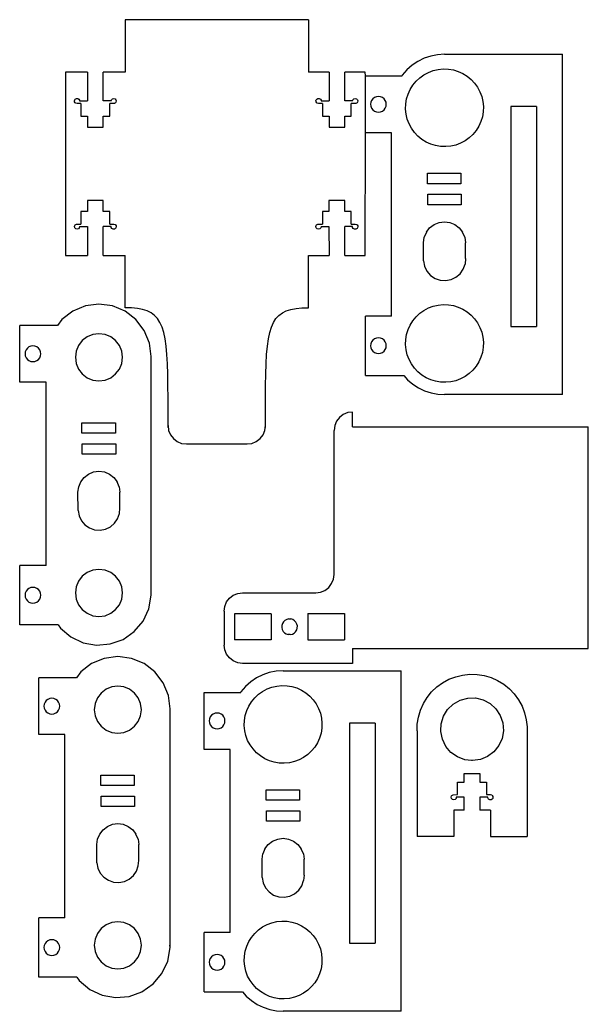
# Model space of a CAD drawing. Extents: x -275 to 319, y -186 to 206.
# Drawn here: x 31 to 139.4, y 9.4 to 198.7 of the extents above; entities that cross this region are included whole.
import ezdxf

# ---------------------------------------------------------------- set-up
doc = ezdxf.new("R2010")
doc.units = 0
doc.layers.get('0').update_dxf_attribs({"linetype": 'CONTINUOUS'})

msp = doc.modelspace()

# ---------------------------------------------------------------- linework, layer by layer
for p, q in [((86.04, 198.74), (51.04, 198.74)), ((51.04, 198.74), (51.04, 188.74)), ((86.04, 198.74), (86.04, 188.74)), ((108.12, 191.39), (106.92, 190.8)), ((109.38, 191.82), (108.12, 191.39)), ((110.68, 192.08), (109.38, 191.82)), ((112.01, 192.17), (110.68, 192.08)), ((112.01, 192.17), (134.55, 192.17)), ((134.55, 127.17), (134.55, 192.17)), ((105.82, 190.05), (104.82, 189.17)), ((106.92, 190.8), (105.82, 190.05)), ((110.81, 189.27), (111.78, 189.36)), ((111.78, 189.36), (112.75, 189.33)), ((112.75, 189.33), (113.71, 189.17)), ((39.7, 188.74), (39.7, 153.74)), ((43.87, 188.74), (39.7, 188.74)), ((43.87, 188.74), (43.87, 183.24)), ((51.04, 188.74), (46.87, 188.74)), ((46.87, 183.24), (46.87, 188.74)), ((89.97, 188.74), (86.04, 188.74)), ((89.97, 188.74), (89.97, 183.24)), ((96.9, 188.74), (92.97, 188.74)), ((92.97, 183.24), (92.97, 188.74)), ((96.91, 188.04), (96.9, 188.74)), ((96.91, 177.17), (96.91, 188.04)), ((96.91, 188.04), (103.87, 188.04)), ((103.95, 188.16), (103.87, 188.04)), ((103.87, 188.04), (103.95, 188.04)), ((104.82, 189.17), (103.95, 188.16)), ((106.6, 187.02), (107.31, 187.69)), ((107.31, 187.69), (108.1, 188.25)), ((108.1, 188.25), (108.96, 188.71)), ((108.96, 188.71), (109.87, 189.05)), ((109.87, 189.05), (110.81, 189.27)), ((113.71, 189.17), (114.64, 188.89)), ((114.64, 188.89), (115.52, 188.49)), ((115.52, 188.49), (116.35, 187.97)), ((116.35, 187.97), (117.1, 187.35)), ((105.47, 185.45), (105.98, 186.27)), ((105.98, 186.27), (106.6, 187.02)), ((117.1, 187.35), (117.76, 186.64)), ((117.76, 186.64), (118.32, 185.85)), ((118.32, 185.85), (118.78, 185)), ((41.52, 183.59), (41.74, 183.72)), ((41.74, 183.72), (42, 183.72)), ((42, 183.72), (42.22, 183.59)), ((48.44, 183.49), (48.62, 183.67)), ((48.62, 183.67), (48.87, 183.74)), ((48.87, 183.74), (49.12, 183.67)), ((49.12, 183.67), (49.3, 183.49)), ((87.62, 183.59), (87.84, 183.72)), ((87.84, 183.72), (88.1, 183.72)), ((88.1, 183.72), (88.32, 183.59)), ((94.54, 183.49), (94.72, 183.67)), ((94.72, 183.67), (94.97, 183.74)), ((94.97, 183.74), (95.22, 183.67)), ((95.22, 183.67), (95.4, 183.49)), ((98.35, 183.67), (98.11, 183.36)), ((98.66, 183.91), (98.35, 183.67)), ((99.02, 184.06), (98.66, 183.91)), ((99.41, 184.11), (99.02, 184.06)), ((99.8, 184.06), (99.41, 184.11)), ((100.16, 183.91), (99.8, 184.06)), ((100.47, 183.67), (100.16, 183.91)), ((100.71, 183.36), (100.47, 183.67)), ((104.78, 183.64), (105.06, 184.57)), ((105.06, 184.57), (105.47, 185.45)), ((118.78, 185), (119.12, 184.09)), ((119.12, 184.09), (119.34, 183.14)), ((41.37, 183.24), (41.44, 183.49)), ((41.39, 183.11), (41.37, 183.24)), ((41.52, 182.89), (41.39, 183.11)), ((41.44, 183.49), (41.52, 183.59)), ((41.62, 182.81), (41.52, 182.89)), ((41.87, 182.74), (41.62, 182.81)), ((42.62, 182.74), (41.87, 182.74)), ((42.22, 183.59), (42.35, 183.37)), ((42.35, 183.37), (42.37, 183.24)), ((42.37, 183.24), (43.87, 183.24)), ((42.62, 182.74), (42.62, 180.34)), ((48.37, 183.24), (46.87, 183.24)), ((48.87, 182.74), (48.12, 182.74)), ((48.12, 180.34), (48.12, 182.74)), ((48.37, 183.24), (48.44, 183.49)), ((49, 182.76), (48.87, 182.74)), ((49.22, 182.89), (49, 182.76)), ((49.3, 182.99), (49.22, 182.89)), ((49.3, 183.49), (49.37, 183.24)), ((49.37, 183.24), (49.3, 182.99)), ((87.47, 183.24), (87.54, 183.49)), ((87.49, 183.11), (87.47, 183.24)), ((87.62, 182.89), (87.49, 183.11)), ((87.54, 183.49), (87.62, 183.59)), ((87.72, 182.81), (87.62, 182.89)), ((87.97, 182.74), (87.72, 182.81)), ((88.72, 182.74), (87.97, 182.74)), ((88.32, 183.59), (88.45, 183.37)), ((88.45, 183.37), (88.47, 183.24)), ((88.47, 183.24), (89.97, 183.24)), ((88.72, 182.74), (88.72, 180.34)), ((94.47, 183.24), (92.97, 183.24)), ((94.97, 182.74), (94.22, 182.74)), ((94.22, 180.34), (94.22, 182.74)), ((94.47, 183.24), (94.54, 183.49)), ((95.1, 182.76), (94.97, 182.74)), ((95.32, 182.89), (95.1, 182.76)), ((95.4, 182.99), (95.32, 182.89)), ((95.4, 183.49), (95.47, 183.24)), ((95.47, 183.24), (95.4, 182.99)), ((97.96, 182.99), (97.91, 182.61)), ((97.91, 182.61), (97.96, 182.22)), ((98.11, 183.36), (97.96, 182.99)), ((97.96, 182.22), (98.11, 181.86)), ((98.11, 181.86), (98.35, 181.55)), ((100.47, 181.55), (100.71, 181.86)), ((100.86, 182.99), (100.71, 183.36)), ((100.71, 181.86), (100.86, 182.22)), ((100.91, 182.61), (100.86, 182.99)), ((100.86, 182.22), (100.91, 182.61)), ((104.59, 181.71), (104.62, 182.68)), ((104.62, 182.68), (104.78, 183.64)), ((119.34, 183.14), (119.44, 182.17)), ((119.44, 182.17), (119.4, 181.2)), ((129.55, 182.17), (124.7, 182.17)), ((124.7, 182.17), (124.7, 140.17)), ((129.55, 182.17), (129.55, 140.17)), ((42.62, 180.34), (43.87, 180.34)), ((43.87, 180.34), (43.87, 178.24)), ((46.87, 180.34), (48.12, 180.34)), ((46.87, 178.24), (46.87, 180.34)), ((88.72, 180.34), (89.97, 180.34)), ((89.97, 180.34), (89.97, 178.24)), ((92.97, 180.34), (94.22, 180.34)), ((92.97, 178.24), (92.97, 180.34)), ((98.35, 181.55), (98.66, 181.31)), ((98.66, 181.31), (99.02, 181.16)), ((99.02, 181.16), (99.41, 181.11)), ((99.41, 181.11), (99.8, 181.16)), ((99.8, 181.16), (100.16, 181.31)), ((100.16, 181.31), (100.47, 181.55)), ((104.68, 180.74), (104.59, 181.71)), ((104.9, 179.79), (104.68, 180.74)), ((119.24, 180.24), (118.96, 179.31)), ((119.4, 181.2), (119.24, 180.24)), ((43.87, 178.24), (46.87, 178.24)), ((89.97, 178.24), (92.97, 178.24)), ((105.24, 178.88), (104.9, 179.79)), ((105.7, 178.03), (105.24, 178.88)), ((106.26, 177.24), (105.7, 178.03)), ((118.56, 178.43), (118.04, 177.61)), ((118.96, 179.31), (118.56, 178.43)), ((96.9, 153.74), (96.91, 177.17)), ((101.91, 177.17), (96.91, 177.17)), ((101.91, 142.17), (101.91, 177.17)), ((106.93, 176.53), (106.26, 177.24)), ((107.68, 175.91), (106.93, 176.53)), ((116.72, 176.19), (115.93, 175.63)), ((117.43, 176.85), (116.72, 176.19)), ((118.04, 177.61), (117.43, 176.85)), ((108.5, 175.39), (107.68, 175.91)), ((109.39, 174.99), (108.5, 175.39)), ((110.32, 174.71), (109.39, 174.99)), ((111.27, 174.55), (110.32, 174.71)), ((112.24, 174.52), (111.27, 174.55)), ((113.21, 174.61), (112.24, 174.52)), ((114.16, 174.83), (113.21, 174.61)), ((115.07, 175.17), (114.16, 174.83)), ((115.93, 175.63), (115.07, 175.17)), ((108.75, 169.44), (115.15, 169.44)), ((108.75, 167.44), (108.75, 169.44)), ((115.15, 169.44), (115.15, 167.44)), ((115.15, 167.44), (108.75, 167.44)), ((108.81, 165.44), (115.21, 165.44)), ((108.81, 163.44), (108.81, 165.44)), ((115.21, 165.44), (115.21, 163.44)), ((43.87, 164.24), (43.87, 162.14)), ((46.87, 164.24), (43.87, 164.24)), ((46.87, 162.14), (46.87, 164.24)), ((89.96, 164.24), (89.96, 162.14)), ((92.96, 164.24), (89.96, 164.24)), ((92.96, 162.14), (92.96, 164.24)), ((115.21, 163.44), (108.81, 163.44)), ((42.62, 162.14), (42.62, 159.74)), ((43.87, 162.14), (42.62, 162.14)), ((48.12, 162.14), (46.87, 162.14)), ((48.12, 159.74), (48.12, 162.14)), ((88.71, 162.14), (88.71, 159.74)), ((89.96, 162.14), (88.71, 162.14)), ((94.21, 162.14), (92.96, 162.14)), ((94.21, 159.74), (94.21, 162.14)), ((41.37, 159.24), (41.44, 159.49)), ((41.44, 158.99), (41.37, 159.24)), ((41.44, 159.49), (41.51, 159.59)), ((41.51, 159.59), (41.74, 159.72)), ((41.74, 159.72), (41.87, 159.74)), ((41.87, 159.74), (42.62, 159.74)), ((42.37, 159.24), (42.3, 158.99)), ((42.37, 159.24), (43.87, 159.24)), ((43.87, 159.24), (43.87, 153.74)), ((48.37, 159.24), (46.87, 159.24)), ((46.87, 153.74), (46.87, 159.24)), ((48.12, 159.74), (48.87, 159.74)), ((48.39, 159.11), (48.37, 159.24)), ((48.52, 158.89), (48.39, 159.11)), ((48.87, 159.74), (49.12, 159.67)), ((49.12, 159.67), (49.22, 159.59)), ((49.22, 159.59), (49.35, 159.37)), ((49.37, 159.24), (49.3, 158.99)), ((49.35, 159.37), (49.37, 159.24)), ((87.46, 159.24), (87.53, 159.49)), ((87.53, 158.99), (87.46, 159.24)), ((87.53, 159.49), (87.61, 159.59)), ((87.61, 159.59), (87.83, 159.72)), ((87.83, 159.72), (87.96, 159.74)), ((87.96, 159.74), (88.71, 159.74)), ((88.46, 159.24), (88.4, 158.99)), ((88.46, 159.24), (89.96, 159.24)), ((89.96, 159.24), (89.97, 153.74)), ((94.46, 159.24), (92.96, 159.24)), ((92.97, 153.74), (92.96, 159.24)), ((94.21, 159.74), (94.96, 159.74)), ((94.48, 159.11), (94.46, 159.24)), ((94.61, 158.89), (94.48, 159.11)), ((94.96, 159.74), (95.21, 159.68)), ((95.21, 159.68), (95.32, 159.6)), ((95.32, 159.6), (95.45, 159.37)), ((95.46, 159.24), (95.4, 158.99)), ((95.45, 159.37), (95.46, 159.24)), ((109.18, 159.01), (110.01, 159.65)), ((110.01, 159.65), (110.98, 160.05)), ((110.98, 160.05), (112.01, 160.18)), ((112.01, 160.18), (113.05, 160.05)), ((113.05, 160.05), (114.01, 159.65)), ((114.01, 159.65), (114.84, 159.01)), ((41.62, 158.81), (41.44, 158.99)), ((41.87, 158.74), (41.62, 158.81)), ((42.12, 158.81), (41.87, 158.74)), ((42.3, 158.99), (42.12, 158.81)), ((48.74, 158.76), (48.52, 158.89)), ((49, 158.76), (48.74, 158.76)), ((49.22, 158.89), (49, 158.76)), ((49.3, 158.99), (49.22, 158.89)), ((87.71, 158.8), (87.53, 158.99)), ((87.96, 158.74), (87.71, 158.8)), ((88.21, 158.8), (87.96, 158.74)), ((88.4, 158.99), (88.21, 158.8)), ((94.83, 158.76), (94.61, 158.89)), ((95.09, 158.76), (94.83, 158.76)), ((95.32, 158.89), (95.09, 158.76)), ((95.4, 158.99), (95.32, 158.89)), ((108.01, 156.18), (108.15, 157.22)), ((108.55, 158.18), (108.15, 157.22)), ((108.55, 158.18), (109.18, 159.01)), ((114.84, 159.01), (115.48, 158.18)), ((115.88, 157.22), (115.48, 158.18)), ((115.88, 157.22), (116.01, 156.18)), ((108.02, 152.7), (108.01, 156.18)), ((116.01, 153.14), (116.01, 156.18)), ((39.7, 153.74), (43.87, 153.74)), ((46.87, 153.74), (51.04, 153.74)), ((51.04, 143.74), (51.04, 153.74)), ((86.04, 153.74), (89.97, 153.74)), ((86.04, 143.74), (86.04, 153.74)), ((92.97, 153.74), (96.9, 153.74)), ((108.02, 152.7), (108.21, 151.67)), ((108.21, 151.67), (108.66, 150.73)), ((115.58, 151.11), (115.93, 152.1)), ((116.01, 153.14), (115.93, 152.1)), ((108.66, 150.73), (109.34, 149.94)), ((109.34, 149.94), (110.21, 149.35)), ((113.26, 149.12), (114.2, 149.57)), ((114.2, 149.57), (114.99, 150.25)), ((114.99, 150.25), (115.58, 151.11)), ((110.21, 149.35), (111.19, 149)), ((111.19, 149), (112.23, 148.93)), ((112.23, 148.93), (113.26, 149.12)), ((43.46, 144.09), (41.05, 143.09)), ((46.05, 144.43), (43.46, 144.09)), ((48.64, 144.09), (46.05, 144.43)), ((51.05, 143.09), (48.64, 144.09)), ((108.96, 143.71), (109.87, 144.05)), ((109.87, 144.05), (110.81, 144.27)), ((110.81, 144.27), (111.78, 144.36)), ((111.78, 144.36), (112.75, 144.33)), ((112.75, 144.33), (113.71, 144.17)), ((113.71, 144.17), (114.64, 143.89)), ((114.64, 143.89), (115.52, 143.49)), ((41.05, 143.09), (38.98, 141.5)), ((52.28, 143.71), (51.04, 143.74)), ((53.12, 141.5), (51.05, 143.09)), ((53.39, 143.61), (52.28, 143.71)), ((54.38, 143.42), (53.39, 143.61)), ((55.25, 143.15), (54.38, 143.42)), ((56.01, 142.78), (55.25, 143.15)), ((56.67, 142.29), (56.01, 142.78)), ((57.23, 141.68), (56.67, 142.29)), ((79.84, 141.68), (80.41, 142.29)), ((80.41, 142.29), (81.06, 142.78)), ((81.06, 142.78), (81.82, 143.15)), ((81.82, 143.15), (82.69, 143.42)), ((82.69, 143.42), (83.68, 143.61)), ((83.68, 143.61), (84.79, 143.71)), ((84.79, 143.71), (86.04, 143.74)), ((101.91, 142.17), (96.91, 142.17)), ((96.91, 130.84), (96.91, 142.17)), ((105.98, 141.27), (106.6, 142.02)), ((106.6, 142.02), (107.31, 142.69)), ((107.31, 142.69), (108.1, 143.25)), ((108.1, 143.25), (108.96, 143.71)), ((115.52, 143.49), (116.35, 142.97)), ((116.35, 142.97), (117.1, 142.35)), ((117.1, 142.35), (117.76, 141.64)), ((30.95, 129.53), (30.95, 140.39)), ((38.13, 140.39), (30.95, 140.39)), ((38.98, 141.5), (38.13, 140.39)), ((54.71, 139.43), (53.12, 141.5)), ((57.7, 140.93), (57.23, 141.68)), ((58.1, 140.05), (57.7, 140.93)), ((78.98, 140.05), (79.37, 140.93)), ((79.37, 140.93), (79.84, 141.68)), ((105.06, 139.57), (105.47, 140.45)), ((105.47, 140.45), (105.98, 141.27)), ((117.76, 141.64), (118.32, 140.85)), ((118.32, 140.85), (118.78, 140)), ((124.7, 140.17), (129.55, 140.17)), ((44.89, 138.64), (43.8, 138.19)), ((46.05, 138.79), (44.89, 138.64)), ((47.22, 138.64), (46.05, 138.79)), ((48.3, 138.19), (47.22, 138.64)), ((55.71, 137.01), (54.71, 139.43)), ((58.42, 139), (58.1, 140.05)), ((58.67, 137.8), (58.42, 139)), ((78.4, 137.8), (78.65, 139)), ((78.65, 139), (78.98, 140.05)), ((104.62, 137.68), (104.78, 138.64)), ((104.78, 138.64), (105.06, 139.57)), ((118.78, 140), (119.12, 139.09)), ((119.12, 139.09), (119.34, 138.14)), ((33.06, 136.41), (32.7, 136.26)), ((33.45, 136.46), (33.06, 136.41)), ((33.84, 136.41), (33.45, 136.46)), ((34.2, 136.26), (33.84, 136.41)), ((42.16, 136.54), (41.71, 135.46)), ((42.87, 137.48), (42.16, 136.54)), ((43.8, 138.19), (42.87, 137.48)), ((49.23, 137.48), (48.3, 138.19)), ((49.95, 136.54), (49.23, 137.48)), ((50.4, 135.46), (49.95, 136.54)), ((56.05, 134.43), (55.71, 137.01)), ((58.87, 136.41), (58.67, 137.8)), ((59.02, 134.84), (58.87, 136.41)), ((78.06, 134.84), (78.2, 136.41)), ((78.2, 136.41), (78.4, 137.8)), ((97.96, 136.89), (97.91, 136.51)), ((97.91, 136.51), (97.96, 136.12)), ((98.11, 137.26), (97.96, 136.89)), ((98.35, 137.57), (98.11, 137.26)), ((98.66, 137.81), (98.35, 137.57)), ((99.02, 137.96), (98.66, 137.81)), ((99.41, 138.01), (99.02, 137.96)), ((99.8, 137.96), (99.41, 138.01)), ((100.16, 137.81), (99.8, 137.96)), ((100.47, 137.57), (100.16, 137.81)), ((100.71, 137.26), (100.47, 137.57)), ((100.86, 136.89), (100.71, 137.26)), ((100.91, 136.51), (100.86, 136.89)), ((100.86, 136.12), (100.91, 136.51)), ((104.59, 136.71), (104.62, 137.68)), ((104.68, 135.74), (104.59, 136.71)), ((119.34, 138.14), (119.44, 137.17)), ((119.44, 137.17), (119.4, 136.2)), ((32, 135.35), (31.95, 134.96)), ((31.95, 134.96), (32, 134.57)), ((32.15, 135.71), (32, 135.35)), ((32, 134.57), (32.15, 134.21)), ((32.39, 136.02), (32.15, 135.71)), ((32.7, 136.26), (32.39, 136.02)), ((34.51, 136.02), (34.2, 136.26)), ((34.75, 135.71), (34.51, 136.02)), ((34.9, 135.35), (34.75, 135.71)), ((34.75, 134.21), (34.9, 134.57)), ((34.95, 134.96), (34.9, 135.35)), ((34.9, 134.57), (34.95, 134.96)), ((41.71, 135.46), (41.55, 134.29)), ((50.55, 134.29), (50.4, 135.46)), ((56.03, 88.85), (56.05, 134.43)), ((59.12, 133.07), (59.02, 134.84)), ((77.95, 133.07), (78.06, 134.84)), ((97.96, 136.12), (98.11, 135.76)), ((98.11, 135.76), (98.35, 135.45)), ((98.35, 135.45), (98.66, 135.21)), ((98.66, 135.21), (99.02, 135.06)), ((99.02, 135.06), (99.41, 135.01)), ((99.41, 135.01), (99.8, 135.06)), ((99.8, 135.06), (100.16, 135.21)), ((100.16, 135.21), (100.47, 135.45)), ((100.47, 135.45), (100.71, 135.76)), ((100.71, 135.76), (100.86, 136.12)), ((104.9, 134.79), (104.68, 135.74)), ((105.24, 133.88), (104.9, 134.79)), ((119.24, 135.24), (118.96, 134.31)), ((119.4, 136.2), (119.24, 135.24)), ((32.15, 134.21), (32.39, 133.9)), ((32.39, 133.9), (32.7, 133.66)), ((32.7, 133.66), (33.06, 133.51)), ((33.06, 133.51), (33.45, 133.46)), ((33.45, 133.46), (33.84, 133.51)), ((33.84, 133.51), (34.2, 133.66)), ((34.2, 133.66), (34.51, 133.9)), ((34.51, 133.9), (34.75, 134.21)), ((41.55, 134.29), (41.71, 133.13)), ((41.71, 133.13), (42.16, 132.04)), ((49.95, 132.04), (50.4, 133.13)), ((50.4, 133.13), (50.55, 134.29)), ((59.18, 131.1), (59.12, 133.07)), ((77.89, 131.1), (77.95, 133.07)), ((105.7, 133.03), (105.24, 133.88)), ((106.26, 132.24), (105.7, 133.03)), ((118.04, 132.61), (117.43, 131.86)), ((118.56, 133.43), (118.04, 132.61)), ((118.96, 134.31), (118.56, 133.43)), ((42.16, 132.04), (42.87, 131.11)), ((42.87, 131.11), (43.8, 130.4)), ((48.3, 130.4), (49.23, 131.11)), ((49.23, 131.11), (49.95, 132.04)), ((59.22, 128.91), (59.18, 131.1)), ((77.85, 128.91), (77.89, 131.1)), ((96.91, 130.84), (104.23, 130.84)), ((104.23, 130.84), (104.98, 130.01)), ((106.93, 131.53), (106.26, 132.24)), ((107.68, 130.91), (106.93, 131.53)), ((108.5, 130.39), (107.68, 130.91)), ((116.72, 131.19), (115.93, 130.63)), ((117.43, 131.86), (116.72, 131.19)), ((35.95, 129.53), (30.95, 129.53)), ((35.95, 94.53), (35.95, 129.53)), ((43.8, 130.4), (44.89, 129.95)), ((44.89, 129.95), (46.05, 129.79)), ((46.05, 129.79), (47.22, 129.95)), ((47.22, 129.95), (48.3, 130.4)), ((59.24, 126.48), (59.22, 128.91)), ((77.83, 126.48), (77.85, 128.91)), ((104.98, 130.01), (105.97, 129.18)), ((105.97, 129.18), (107.05, 128.47)), ((109.39, 129.99), (108.5, 130.39)), ((110.32, 129.71), (109.39, 129.99)), ((111.27, 129.55), (110.32, 129.71)), ((112.24, 129.52), (111.27, 129.55)), ((113.21, 129.61), (112.24, 129.52)), ((114.16, 129.83), (113.21, 129.61)), ((115.07, 130.17), (114.16, 129.83)), ((115.93, 130.63), (115.07, 130.17)), ((107.05, 128.47), (108.22, 127.91)), ((108.22, 127.91), (109.45, 127.5)), ((109.45, 127.5), (110.72, 127.26)), ((110.72, 127.26), (112.01, 127.17)), ((134.55, 127.17), (112.01, 127.17)), ((59.24, 123.82), (59.24, 126.48)), ((77.83, 123.82), (77.83, 126.48)), ((59.24, 121.24), (59.24, 123.82)), ((77.83, 121.24), (77.83, 123.82)), ((92.69, 123.37), (91.96, 122.82)), ((93.53, 123.72), (92.69, 123.37)), ((94.44, 123.84), (93.53, 123.72)), ((94.44, 121.01), (94.44, 123.84)), ((42.79, 121.8), (49.19, 121.8)), ((42.79, 119.8), (42.79, 121.8)), ((49.19, 121.8), (49.19, 119.8)), ((59.24, 121.24), (59.36, 120.33)), ((59.24, 120.91), (59.24, 121.24)), ((77.71, 120.33), (77.83, 121.24)), ((77.83, 120.91), (77.83, 121.24)), ((91.06, 121.25), (90.94, 120.34)), ((91.41, 122.09), (91.06, 121.25)), ((91.96, 122.82), (91.41, 122.09)), ((49.19, 119.8), (42.79, 119.8)), ((59.36, 120.33), (59.71, 119.49)), ((59.71, 119.49), (60.26, 118.76)), ((76.81, 118.76), (77.37, 119.49)), ((77.37, 119.49), (77.71, 120.33)), ((90.94, 92.83), (90.94, 120.34)), ((94.44, 121.01), (139.44, 121.01)), ((139.44, 78.67), (139.44, 121.01)), ((42.85, 117.79), (49.25, 117.79)), ((42.85, 115.79), (42.85, 117.79)), ((49.25, 117.79), (49.25, 115.79)), ((60.26, 118.76), (60.99, 118.21)), ((60.99, 118.21), (61.83, 117.86)), ((61.83, 117.86), (62.74, 117.74)), ((62.74, 117.74), (74.34, 117.74)), ((74.34, 117.74), (75.24, 117.86)), ((75.24, 117.86), (76.09, 118.21)), ((76.09, 118.21), (76.81, 118.76)), ((49.25, 115.79), (42.85, 115.79)), ((43.22, 111.36), (44.05, 112)), ((44.05, 112), (45.02, 112.4)), ((45.02, 112.4), (46.05, 112.54)), ((46.05, 112.54), (47.09, 112.4)), ((47.09, 112.4), (48.05, 112)), ((48.05, 112), (48.88, 111.36)), ((42.19, 109.57), (42.59, 110.54)), ((42.59, 110.54), (43.22, 111.36)), ((48.88, 111.36), (49.52, 110.54)), ((49.92, 109.57), (49.52, 110.54)), ((42.05, 108.54), (42.19, 109.57)), ((42.06, 105.05), (42.05, 108.54)), ((49.92, 109.57), (50.05, 108.54)), ((50.05, 105.49), (50.05, 108.54)), ((42.06, 105.05), (42.25, 104.03)), ((49.62, 103.47), (49.97, 104.45)), ((49.97, 104.45), (50.05, 105.49)), ((42.25, 104.03), (42.7, 103.09)), ((42.7, 103.09), (43.38, 102.29)), ((43.38, 102.29), (44.25, 101.7)), ((48.24, 101.93), (49.03, 102.61)), ((49.03, 102.61), (49.62, 103.47)), ((44.25, 101.7), (45.23, 101.36)), ((45.23, 101.36), (46.27, 101.28)), ((46.27, 101.28), (47.3, 101.47)), ((47.3, 101.47), (48.24, 101.93)), ((30.95, 83.19), (30.95, 94.53)), ((35.95, 94.53), (30.95, 94.53)), ((43.8, 93.19), (42.87, 92.48)), ((44.89, 93.64), (43.8, 93.19)), ((46.05, 93.79), (44.89, 93.64)), ((47.22, 93.64), (46.05, 93.79)), ((48.3, 93.19), (47.22, 93.64)), ((49.23, 92.48), (48.3, 93.19)), ((90.82, 91.92), (90.94, 92.83)), ((42.16, 91.54), (41.71, 90.46)), ((42.87, 92.48), (42.16, 91.54)), ((49.95, 91.54), (49.23, 92.48)), ((50.4, 90.46), (49.95, 91.54)), ((89.91, 90.35), (90.47, 91.08)), ((90.47, 91.08), (90.82, 91.92)), ((32, 89.25), (31.95, 88.86)), ((32.15, 89.61), (32, 89.25)), ((32.39, 89.92), (32.15, 89.61)), ((32.7, 90.16), (32.39, 89.92)), ((33.06, 90.31), (32.7, 90.16)), ((33.45, 90.36), (33.06, 90.31)), ((33.84, 90.31), (33.45, 90.36)), ((34.2, 90.16), (33.84, 90.31)), ((34.51, 89.92), (34.2, 90.16)), ((34.75, 89.61), (34.51, 89.92)), ((34.9, 89.25), (34.75, 89.61)), ((34.95, 88.86), (34.9, 89.25)), ((41.71, 90.46), (41.55, 89.29)), ((41.55, 89.29), (41.71, 88.13)), ((50.55, 89.29), (50.4, 90.46)), ((50.4, 88.13), (50.55, 89.29)), ((56.03, 88.85), (55.99, 89.29)), ((71.7, 88.86), (72.54, 89.21)), ((72.54, 89.21), (73.45, 89.33)), ((73.45, 89.33), (87.44, 89.33)), ((87.44, 89.33), (88.34, 89.45)), ((88.34, 89.45), (89.19, 89.79)), ((89.19, 89.79), (89.91, 90.35)), ((31.95, 88.86), (32, 88.47)), ((32, 88.47), (32.15, 88.11)), ((32.15, 88.11), (32.39, 87.8)), ((32.39, 87.8), (32.7, 87.56)), ((32.7, 87.56), (33.06, 87.41)), ((33.06, 87.41), (33.45, 87.36)), ((33.45, 87.36), (33.84, 87.41)), ((33.84, 87.41), (34.2, 87.56)), ((34.2, 87.56), (34.51, 87.8)), ((34.51, 87.8), (34.75, 88.11)), ((34.75, 88.11), (34.9, 88.47)), ((34.9, 88.47), (34.95, 88.86)), ((41.71, 88.13), (42.16, 87.04)), ((49.95, 87.04), (50.4, 88.13)), ((55.57, 86.28), (56.03, 88.85)), ((70.07, 86.73), (70.42, 87.58)), ((70.42, 87.58), (70.97, 88.3)), ((70.97, 88.3), (71.7, 88.86)), ((42.16, 87.04), (42.87, 86.11)), ((42.87, 86.11), (43.8, 85.4)), ((43.8, 85.4), (44.89, 84.95)), ((47.22, 84.95), (48.3, 85.4)), ((48.3, 85.4), (49.23, 86.11)), ((49.23, 86.11), (49.95, 87.04)), ((54.47, 83.92), (55.57, 86.28)), ((69.95, 85.83), (70.07, 86.73)), ((69.95, 85.83), (69.95, 79.34)), ((78.94, 85.33), (71.94, 85.33)), ((71.94, 85.33), (71.95, 80.33)), ((78.94, 85.33), (78.95, 80.33)), ((85.93, 85.34), (85.94, 80.34)), ((85.93, 85.34), (92.93, 85.34)), ((92.93, 85.34), (92.94, 80.34)), ((44.89, 84.95), (46.05, 84.79)), ((46.05, 84.79), (47.22, 84.95)), ((52.79, 81.93), (54.47, 83.92)), ((81.07, 83.45), (80.96, 83.08)), ((81.28, 83.79), (81.07, 83.45)), ((81.56, 84.05), (81.28, 83.79)), ((81.91, 84.24), (81.56, 84.05)), ((82.29, 84.33), (81.91, 84.24)), ((82.29, 84.33), (82.68, 84.32)), ((83.06, 84.2), (82.68, 84.32)), ((83.39, 83.99), (83.06, 84.2)), ((83.66, 83.71), (83.39, 83.99)), ((83.84, 83.36), (83.66, 83.71)), ((83.93, 82.98), (83.84, 83.36)), ((38.24, 83.19), (30.95, 83.19)), ((38.24, 83.19), (38.69, 82.55)), ((38.69, 82.55), (40.68, 80.88)), ((50.66, 80.43), (52.79, 81.93)), ((80.96, 83.08), (80.94, 82.69)), ((80.94, 82.69), (81.03, 82.31)), ((81.03, 82.31), (81.22, 81.96)), ((81.22, 81.96), (81.49, 81.68)), ((81.49, 81.68), (81.82, 81.47)), ((81.82, 81.47), (82.19, 81.36)), ((82.58, 81.34), (82.97, 81.43)), ((82.97, 81.43), (83.31, 81.62)), ((83.31, 81.62), (83.6, 81.88)), ((83.6, 81.88), (83.8, 82.22)), ((83.8, 82.22), (83.92, 82.59)), ((83.92, 82.59), (83.93, 82.98)), ((40.68, 80.88), (43.04, 79.77)), ((43.04, 79.77), (45.61, 79.32)), ((45.61, 79.32), (48.21, 79.55)), ((48.21, 79.55), (50.66, 80.43)), ((78.95, 80.33), (71.95, 80.33)), ((82.58, 81.34), (82.19, 81.36)), ((85.94, 80.34), (92.94, 80.34)), ((70.07, 78.44), (69.95, 79.34)), ((70.42, 77.59), (70.07, 78.44)), ((94.44, 78.67), (139.44, 78.67)), ((94.44, 78.67), (94.44, 75.84)), ((44.66, 75.79), (42.59, 74.2)), ((47.07, 76.79), (44.66, 75.79)), ((49.66, 77.13), (47.07, 76.79)), ((52.25, 76.79), (49.66, 77.13)), ((54.66, 75.79), (52.25, 76.79)), ((56.73, 74.2), (54.66, 75.79)), ((70.97, 76.87), (70.42, 77.59)), ((71.7, 76.31), (70.97, 76.87)), ((72.54, 75.96), (71.7, 76.31)), ((73.45, 75.84), (72.54, 75.96)), ((94.44, 75.84), (73.45, 75.84)), ((42.59, 74.2), (41.74, 73.1)), ((58.32, 72.13), (56.73, 74.2)), ((78.57, 74.07), (77.31, 73.64)), ((79.88, 74.34), (78.57, 74.07)), ((81.21, 74.42), (79.88, 74.34)), ((81.21, 74.42), (103.75, 74.42)), ((103.75, 9.42), (103.75, 74.42)), ((34.56, 62.23), (34.56, 73.1)), ((41.74, 73.1), (34.56, 73.1)), ((59.32, 69.72), (58.32, 72.13)), ((75.02, 72.3), (74.02, 71.42)), ((76.12, 73.05), (75.02, 72.3)), ((77.31, 73.64), (76.12, 73.05)), ((110.55, 71.34), (111.66, 72.15)), ((111.66, 72.15), (112.87, 72.8)), ((112.87, 72.8), (114.15, 73.3)), ((114.15, 73.3), (115.48, 73.62)), ((115.48, 73.62), (116.85, 73.77)), ((116.85, 73.77), (118.22, 73.73)), ((118.22, 73.73), (119.58, 73.52)), ((119.58, 73.52), (120.9, 73.13)), ((120.9, 73.13), (122.15, 72.58)), ((122.15, 72.58), (123.32, 71.86)), ((46.48, 70.18), (45.76, 69.25)), ((47.41, 70.9), (46.48, 70.18)), ((48.49, 71.35), (47.41, 70.9)), ((49.66, 71.5), (48.49, 71.35)), ((50.82, 71.35), (49.66, 71.5)), ((51.91, 70.9), (50.82, 71.35)), ((52.84, 70.18), (51.91, 70.9)), ((53.56, 69.25), (52.84, 70.18)), ((66.11, 59.42), (66.11, 70.29)), ((66.11, 70.29), (73.07, 70.29)), ((73.15, 70.41), (73.07, 70.29)), ((73.07, 70.29), (73.15, 70.29)), ((74.02, 71.42), (73.15, 70.41)), ((76.5, 69.94), (77.29, 70.5)), ((77.29, 70.5), (78.15, 70.96)), ((78.15, 70.96), (79.06, 71.3)), ((79.06, 71.3), (80.01, 71.52)), ((80.01, 71.52), (80.98, 71.61)), ((80.98, 71.61), (81.95, 71.58)), ((81.95, 71.58), (82.9, 71.42)), ((82.9, 71.42), (83.83, 71.14)), ((83.83, 71.14), (84.72, 70.74)), ((84.72, 70.74), (85.54, 70.22)), ((85.54, 70.22), (86.29, 69.6)), ((108.69, 69.32), (109.56, 70.39)), ((109.56, 70.39), (110.55, 71.34)), ((123.32, 71.86), (124.39, 71)), ((124.39, 71), (125.34, 70)), ((35.76, 68.42), (35.61, 68.06)), ((36, 68.73), (35.76, 68.42)), ((36.31, 68.97), (36, 68.73)), ((36.67, 69.12), (36.31, 68.97)), ((37.06, 69.17), (36.67, 69.12)), ((37.45, 69.12), (37.06, 69.17)), ((37.81, 68.97), (37.45, 69.12)), ((38.12, 68.73), (37.81, 68.97)), ((38.36, 68.42), (38.12, 68.73)), ((38.51, 68.06), (38.36, 68.42)), ((45.31, 68.17), (45.16, 67)), ((45.76, 69.25), (45.31, 68.17)), ((54.01, 68.17), (53.56, 69.25)), ((54.16, 67), (54.01, 68.17)), ((59.66, 67.13), (59.32, 69.72)), ((74.66, 67.7), (75.18, 68.52)), ((75.18, 68.52), (75.79, 69.27)), ((75.79, 69.27), (76.5, 69.94)), ((86.29, 69.6), (86.96, 68.89)), ((86.96, 68.89), (87.52, 68.1)), ((107.98, 68.15), (108.69, 69.32)), ((113.68, 68.08), (114.98, 68.82)), ((114.98, 68.82), (116.44, 69.22)), ((116.44, 69.22), (117.94, 69.24)), ((117.94, 69.24), (119.4, 68.89)), ((119.4, 68.89), (120.73, 68.18)), ((120.73, 68.18), (121.84, 67.17)), ((125.34, 70), (126.15, 68.89)), ((126.15, 68.89), (126.81, 67.69)), ((35.61, 68.06), (35.56, 67.67)), ((35.56, 67.67), (35.61, 67.28)), ((35.61, 67.28), (35.76, 66.92)), ((35.76, 66.92), (36, 66.61)), ((36, 66.61), (36.31, 66.37)), ((36.31, 66.37), (36.67, 66.22)), ((37.45, 66.22), (37.81, 66.37)), ((37.81, 66.37), (38.12, 66.61)), ((38.12, 66.61), (38.36, 66.92)), ((38.36, 66.92), (38.51, 67.28)), ((38.56, 67.67), (38.51, 68.06)), ((38.51, 67.28), (38.56, 67.67)), ((45.16, 67), (45.31, 65.84)), ((54.01, 65.84), (54.16, 67)), ((59.63, 21.56), (59.66, 67.13)), ((68.22, 66.31), (67.86, 66.16)), ((68.61, 66.36), (68.22, 66.31)), ((69, 66.31), (68.61, 66.36)), ((69.36, 66.16), (69, 66.31)), ((73.98, 65.89), (74.26, 66.82)), ((74.26, 66.82), (74.66, 67.7)), ((87.52, 68.1), (87.98, 67.25)), ((87.98, 67.25), (88.32, 66.34)), ((88.32, 66.34), (88.54, 65.39)), ((107.03, 65.58), (107.42, 66.9)), ((107.42, 66.9), (107.98, 68.15)), ((111.81, 65.75), (112.6, 67.03)), ((112.6, 67.03), (113.68, 68.08)), ((121.84, 67.17), (122.67, 65.91)), ((126.81, 67.69), (127.3, 66.4)), ((127.3, 66.4), (127.62, 65.07)), ((36.67, 66.22), (37.06, 66.17)), ((37.06, 66.17), (37.45, 66.22)), ((45.31, 65.84), (45.76, 64.75)), ((45.76, 64.75), (46.48, 63.82)), ((52.84, 63.82), (53.56, 64.75)), ((53.56, 64.75), (54.01, 65.84)), ((67.16, 65.24), (67.11, 64.86)), ((67.11, 64.86), (67.16, 64.47)), ((67.31, 65.61), (67.16, 65.24)), ((67.16, 64.47), (67.31, 64.11)), ((67.55, 65.92), (67.31, 65.61)), ((67.86, 66.16), (67.55, 65.92)), ((69.67, 65.92), (69.36, 66.16)), ((69.91, 65.61), (69.67, 65.92)), ((70.06, 65.24), (69.91, 65.61)), ((69.91, 64.11), (70.06, 64.47)), ((70.11, 64.86), (70.06, 65.24)), ((70.06, 64.47), (70.11, 64.86)), ((73.78, 63.96), (73.82, 64.93)), ((73.82, 64.93), (73.98, 65.89)), ((88.54, 65.39), (88.63, 64.42)), ((88.63, 64.42), (88.6, 63.45)), ((98.75, 64.42), (93.9, 64.42)), ((93.9, 64.42), (93.9, 22.42)), ((98.75, 64.42), (98.75, 22.42)), ((106.82, 64.22), (107.03, 65.58)), ((111.37, 64.31), (111.81, 65.75)), ((122.67, 65.91), (123.15, 64.49)), ((123.15, 64.49), (123.27, 62.99)), ((127.62, 65.07), (127.77, 63.7)), ((46.48, 63.82), (47.41, 63.1)), ((47.41, 63.1), (48.49, 62.65)), ((48.49, 62.65), (49.66, 62.5)), ((49.66, 62.5), (50.82, 62.65)), ((50.82, 62.65), (51.91, 63.1)), ((51.91, 63.1), (52.84, 63.82)), ((67.31, 64.11), (67.55, 63.8)), ((67.55, 63.8), (67.86, 63.56)), ((67.86, 63.56), (68.22, 63.41)), ((68.22, 63.41), (68.61, 63.36)), ((68.61, 63.36), (69, 63.41)), ((69, 63.41), (69.36, 63.56)), ((69.36, 63.56), (69.67, 63.8)), ((69.67, 63.8), (69.91, 64.11)), ((73.88, 62.99), (73.78, 63.96)), ((74.1, 62.04), (73.88, 62.99)), ((88.44, 62.49), (88.16, 61.56)), ((88.6, 63.45), (88.44, 62.49)), ((106.79, 62.96), (106.78, 42.78)), ((106.79, 62.96), (106.82, 64.22)), ((111.3, 62.99), (111.37, 64.31)), ((111.3, 62.81), (111.3, 62.99)), ((111.6, 61.34), (111.3, 62.81)), ((123.27, 62.99), (123.01, 61.51)), ((127.77, 63.7), (127.77, 42.78)), ((39.56, 62.23), (34.56, 62.23)), ((39.56, 27.23), (39.56, 62.23)), ((74.44, 61.13), (74.1, 62.04)), ((74.9, 60.28), (74.44, 61.13)), ((87.75, 60.68), (87.24, 59.86)), ((88.16, 61.56), (87.75, 60.68)), ((112.26, 59.98), (111.6, 61.34)), ((123.01, 61.51), (122.39, 60.14)), ((71.11, 59.42), (66.11, 59.42)), ((71.11, 24.42), (71.11, 59.42)), ((75.46, 59.49), (74.9, 60.28)), ((76.12, 58.78), (75.46, 59.49)), ((76.87, 58.16), (76.12, 58.78)), ((86.62, 59.11), (85.91, 58.44)), ((87.24, 59.86), (86.62, 59.11)), ((113.24, 58.84), (112.26, 59.98)), ((114.47, 57.97), (113.24, 58.84)), ((121.45, 58.96), (120.25, 58.06)), ((122.39, 60.14), (121.45, 58.96)), ((77.7, 57.64), (76.87, 58.16)), ((78.58, 57.24), (77.7, 57.64)), ((79.51, 56.96), (78.58, 57.24)), ((80.47, 56.8), (79.51, 56.96)), ((81.44, 56.77), (80.47, 56.8)), ((82.41, 56.86), (81.44, 56.77)), ((83.35, 57.08), (82.41, 56.86)), ((84.26, 57.42), (83.35, 57.08)), ((85.12, 57.88), (84.26, 57.42)), ((85.91, 58.44), (85.12, 57.88)), ((115.87, 57.44), (114.47, 57.97)), ((117.19, 57.28), (115.87, 57.44)), ((117.37, 57.28), (117.19, 57.28)), ((118.86, 57.49), (117.37, 57.28)), ((120.25, 58.06), (118.86, 57.49)), ((46.4, 54.5), (52.8, 54.5)), ((46.4, 52.5), (46.4, 54.5)), ((52.8, 54.5), (52.8, 52.5)), ((114.52, 53.18), (115.77, 53.18)), ((114.52, 50.78), (114.52, 53.18)), ((115.77, 53.18), (115.77, 54.78)), ((115.77, 54.78), (118.77, 54.78)), ((118.77, 54.78), (118.77, 53.18)), ((118.77, 53.18), (120.02, 53.18)), ((120.02, 53.18), (120.02, 50.78)), ((52.8, 52.5), (46.4, 52.5)), ((77.95, 51.69), (84.35, 51.69)), ((77.95, 49.69), (77.95, 51.69)), ((84.35, 51.69), (84.35, 49.69)), ((46.46, 50.5), (52.86, 50.5)), ((46.46, 48.5), (46.46, 50.5)), ((52.86, 50.5), (52.86, 48.5)), ((84.35, 49.69), (77.95, 49.69)), ((113.27, 50.28), (113.34, 50.53)), ((113.34, 50.03), (113.27, 50.28)), ((113.34, 50.53), (113.42, 50.63)), ((113.52, 49.84), (113.34, 50.03)), ((113.42, 50.63), (113.64, 50.76)), ((113.77, 49.78), (113.52, 49.84)), ((113.64, 50.76), (114.52, 50.78)), ((114.02, 49.84), (113.77, 49.78)), ((114.21, 50.03), (114.02, 49.84)), ((114.27, 50.28), (114.21, 50.03)), ((115.77, 50.28), (114.27, 50.28)), ((115.77, 47.78), (115.77, 50.28)), ((118.77, 50.28), (118.77, 47.78)), ((120.27, 50.28), (118.77, 50.28)), ((120.02, 50.78), (120.77, 50.78)), ((120.29, 50.15), (120.27, 50.28)), ((120.42, 49.92), (120.29, 50.15)), ((120.64, 49.79), (120.42, 49.92)), ((120.9, 49.79), (120.64, 49.79)), ((120.77, 50.78), (121.02, 50.71)), ((121.13, 49.92), (120.9, 49.79)), ((121.02, 50.71), (121.13, 50.63)), ((121.13, 50.63), (121.26, 50.41)), ((121.21, 50.03), (121.13, 49.92)), ((121.27, 50.28), (121.21, 50.03)), ((121.26, 50.41), (121.27, 50.28)), ((52.86, 48.5), (46.46, 48.5)), ((78.01, 47.69), (84.41, 47.69)), ((78.01, 45.69), (78.01, 47.69)), ((84.41, 47.69), (84.41, 45.69)), ((113.79, 47.78), (113.78, 42.78)), ((115.77, 47.78), (113.79, 47.78)), ((120.77, 47.78), (118.77, 47.78)), ((120.77, 47.78), (120.77, 42.78)), ((84.41, 45.69), (78.01, 45.69)), ((46.2, 43.24), (46.83, 44.07)), ((46.83, 44.07), (47.66, 44.71)), ((47.66, 44.71), (48.62, 45.11)), ((48.62, 45.11), (49.66, 45.24)), ((49.66, 45.24), (50.69, 45.11)), ((50.69, 45.11), (51.66, 44.71)), ((51.66, 44.71), (52.49, 44.07)), ((52.49, 44.07), (53.12, 43.24)), ((45.66, 41.24), (45.8, 42.28)), ((45.8, 42.28), (46.2, 43.24)), ((53.52, 42.28), (53.12, 43.24)), ((53.52, 42.28), (53.66, 41.24)), ((78.38, 41.26), (79.21, 41.9)), ((79.21, 41.9), (80.17, 42.3)), ((80.17, 42.3), (81.21, 42.43)), ((81.21, 42.43), (82.24, 42.3)), ((82.24, 42.3), (83.21, 41.9)), ((83.21, 41.9), (84.04, 41.26)), ((113.78, 42.78), (106.78, 42.78)), ((120.77, 42.78), (127.77, 42.78)), ((45.67, 37.76), (45.66, 41.24)), ((53.65, 38.2), (53.66, 41.24)), ((77.74, 40.43), (77.34, 39.47)), ((77.74, 40.43), (78.38, 41.26)), ((84.04, 41.26), (84.67, 40.43)), ((85.07, 39.47), (84.67, 40.43)), ((53.57, 37.16), (53.65, 38.2)), ((77.21, 38.43), (77.34, 39.47)), ((77.21, 34.95), (77.21, 38.43)), ((85.07, 39.47), (85.21, 38.43)), ((85.2, 35.39), (85.21, 38.43)), ((45.67, 37.76), (45.86, 36.73)), ((45.86, 36.73), (46.31, 35.79)), ((52.64, 35.31), (53.23, 36.17)), ((53.23, 36.17), (53.57, 37.16)), ((46.31, 35.79), (46.99, 35)), ((46.99, 35), (47.85, 34.41)), ((47.85, 34.41), (48.84, 34.07)), ((49.88, 33.99), (50.91, 34.18)), ((50.91, 34.18), (51.85, 34.63)), ((51.85, 34.63), (52.64, 35.31)), ((77.21, 34.95), (77.41, 33.92)), ((84.78, 33.36), (85.12, 34.35)), ((85.2, 35.39), (85.12, 34.35)), ((48.84, 34.07), (49.88, 33.99)), ((77.41, 33.92), (77.86, 32.98)), ((77.86, 32.98), (78.54, 32.19)), ((78.54, 32.19), (79.4, 31.6)), ((83.4, 31.82), (84.19, 32.5)), ((84.19, 32.5), (84.78, 33.36)), ((79.4, 31.6), (80.39, 31.25)), ((80.39, 31.25), (81.43, 31.18)), ((81.43, 31.18), (82.46, 31.37)), ((82.46, 31.37), (83.4, 31.82)), ((34.56, 15.9), (34.56, 27.23)), ((39.56, 27.23), (34.56, 27.23)), ((79.06, 26.3), (80.01, 26.52)), ((80.01, 26.52), (80.98, 26.61)), ((80.98, 26.61), (81.95, 26.58)), ((81.95, 26.58), (82.9, 26.42)), ((46.48, 25.18), (45.76, 24.25)), ((47.41, 25.9), (46.48, 25.18)), ((48.49, 26.35), (47.41, 25.9)), ((49.66, 26.5), (48.49, 26.35)), ((50.82, 26.35), (49.66, 26.5)), ((51.91, 25.9), (50.82, 26.35)), ((52.84, 25.18), (51.91, 25.9)), ((53.56, 24.25), (52.84, 25.18)), ((75.79, 24.27), (76.5, 24.94)), ((76.5, 24.94), (77.29, 25.5)), ((77.29, 25.5), (78.15, 25.96)), ((78.15, 25.96), (79.06, 26.3)), ((82.9, 26.42), (83.83, 26.14)), ((83.83, 26.14), (84.72, 25.74)), ((84.72, 25.74), (85.54, 25.22)), ((85.54, 25.22), (86.29, 24.6)), ((36.31, 22.87), (36, 22.63)), ((36.67, 23.02), (36.31, 22.87)), ((37.06, 23.07), (36.67, 23.02)), ((37.45, 23.02), (37.06, 23.07)), ((37.81, 22.87), (37.45, 23.02)), ((38.12, 22.63), (37.81, 22.87)), ((45.31, 23.17), (45.16, 22)), ((45.76, 24.25), (45.31, 23.17)), ((54.01, 23.17), (53.56, 24.25)), ((54.16, 22), (54.01, 23.17)), ((71.11, 24.42), (66.11, 24.42)), ((66.11, 13.09), (66.11, 24.42)), ((74.66, 22.7), (75.18, 23.52)), ((75.18, 23.52), (75.79, 24.27)), ((86.29, 24.6), (86.96, 23.89)), ((86.96, 23.89), (87.52, 23.1)), ((87.52, 23.1), (87.98, 22.25)), ((35.61, 21.96), (35.56, 21.57)), ((35.56, 21.57), (35.61, 21.18)), ((35.76, 22.32), (35.61, 21.96)), ((35.61, 21.18), (35.76, 20.82)), ((36, 22.63), (35.76, 22.32)), ((38.36, 22.32), (38.12, 22.63)), ((38.51, 21.96), (38.36, 22.32)), ((38.36, 20.82), (38.51, 21.18)), ((38.56, 21.57), (38.51, 21.96)), ((38.51, 21.18), (38.56, 21.57)), ((45.16, 22), (45.31, 20.84)), ((45.31, 20.84), (45.76, 19.75)), ((53.56, 19.75), (54.01, 20.84)), ((54.01, 20.84), (54.16, 22)), ((59.18, 18.99), (59.63, 21.56)), ((59.63, 21.56), (59.59, 22)), ((73.82, 19.93), (73.98, 20.89)), ((73.98, 20.89), (74.26, 21.82)), ((74.26, 21.82), (74.66, 22.7)), ((87.98, 22.25), (88.32, 21.34)), ((88.32, 21.34), (88.54, 20.39)), ((93.9, 22.42), (98.75, 22.42)), ((35.76, 20.82), (36, 20.51)), ((36, 20.51), (36.31, 20.27)), ((36.31, 20.27), (36.67, 20.12)), ((36.67, 20.12), (37.06, 20.07)), ((37.06, 20.07), (37.45, 20.12)), ((37.45, 20.12), (37.81, 20.27)), ((37.81, 20.27), (38.12, 20.51)), ((38.12, 20.51), (38.36, 20.82)), ((45.76, 19.75), (46.48, 18.82)), ((52.84, 18.82), (53.56, 19.75)), ((58.08, 16.63), (59.18, 18.99)), ((67.16, 19.14), (67.11, 18.76)), ((67.31, 19.51), (67.16, 19.14)), ((67.55, 19.82), (67.31, 19.51)), ((67.86, 20.06), (67.55, 19.82)), ((68.22, 20.21), (67.86, 20.06)), ((68.61, 20.26), (68.22, 20.21)), ((69, 20.21), (68.61, 20.26)), ((69.36, 20.06), (69, 20.21)), ((69.67, 19.82), (69.36, 20.06)), ((69.91, 19.51), (69.67, 19.82)), ((70.06, 19.14), (69.91, 19.51)), ((70.11, 18.76), (70.06, 19.14)), ((73.78, 18.96), (73.82, 19.93)), ((73.88, 17.99), (73.78, 18.96)), ((88.54, 20.39), (88.63, 19.42)), ((88.63, 19.42), (88.6, 18.45)), ((46.48, 18.82), (47.41, 18.1)), ((47.41, 18.1), (48.49, 17.65)), ((48.49, 17.65), (49.66, 17.5)), ((49.66, 17.5), (50.82, 17.65)), ((50.82, 17.65), (51.91, 18.1)), ((51.91, 18.1), (52.84, 18.82)), ((67.11, 18.76), (67.16, 18.37)), ((67.16, 18.37), (67.31, 18.01)), ((67.31, 18.01), (67.55, 17.7)), ((67.55, 17.7), (67.86, 17.46)), ((67.86, 17.46), (68.22, 17.31)), ((68.22, 17.31), (68.61, 17.26)), ((68.61, 17.26), (69, 17.31)), ((69, 17.31), (69.36, 17.46)), ((69.36, 17.46), (69.67, 17.7)), ((69.67, 17.7), (69.91, 18.01)), ((69.91, 18.01), (70.06, 18.37)), ((70.06, 18.37), (70.11, 18.76)), ((74.1, 17.04), (73.88, 17.99)), ((74.44, 16.13), (74.1, 17.04)), ((88.44, 17.49), (88.16, 16.56)), ((88.6, 18.45), (88.44, 17.49)), ((41.85, 15.9), (34.56, 15.9)), ((41.85, 15.9), (42.29, 15.26)), ((42.29, 15.26), (44.29, 13.58)), ((56.4, 14.63), (58.08, 16.63)), ((74.9, 15.28), (74.44, 16.13)), ((75.46, 14.49), (74.9, 15.28)), ((87.75, 15.68), (87.24, 14.86)), ((88.16, 16.56), (87.75, 15.68)), ((44.29, 13.58), (46.65, 12.48)), ((54.26, 13.14), (56.4, 14.63)), ((76.12, 13.78), (75.46, 14.49)), ((76.87, 13.16), (76.12, 13.78)), ((85.91, 13.44), (85.12, 12.88)), ((86.62, 14.11), (85.91, 13.44)), ((87.24, 14.86), (86.62, 14.11)), ((46.65, 12.48), (49.22, 12.03)), ((49.22, 12.03), (51.81, 12.25)), ((51.81, 12.25), (54.26, 13.14)), ((66.11, 13.09), (73.43, 13.09)), ((73.43, 13.09), (74.18, 12.26)), ((74.18, 12.26), (75.17, 11.43)), ((75.17, 11.43), (76.25, 10.72)), ((77.7, 12.64), (76.87, 13.16)), ((78.58, 12.24), (77.7, 12.64)), ((79.51, 11.96), (78.58, 12.24)), ((80.47, 11.8), (79.51, 11.96)), ((81.44, 11.77), (80.47, 11.8)), ((82.41, 11.86), (81.44, 11.77)), ((83.35, 12.08), (82.41, 11.86)), ((84.26, 12.42), (83.35, 12.08)), ((85.12, 12.88), (84.26, 12.42)), ((76.25, 10.72), (77.42, 10.16)), ((77.42, 10.16), (78.65, 9.75)), ((78.65, 9.75), (79.92, 9.51)), ((79.92, 9.51), (81.21, 9.42)), ((103.75, 9.42), (81.21, 9.42))]:
    msp.add_line(p, q)

doc.saveas('drawing.dxf')
